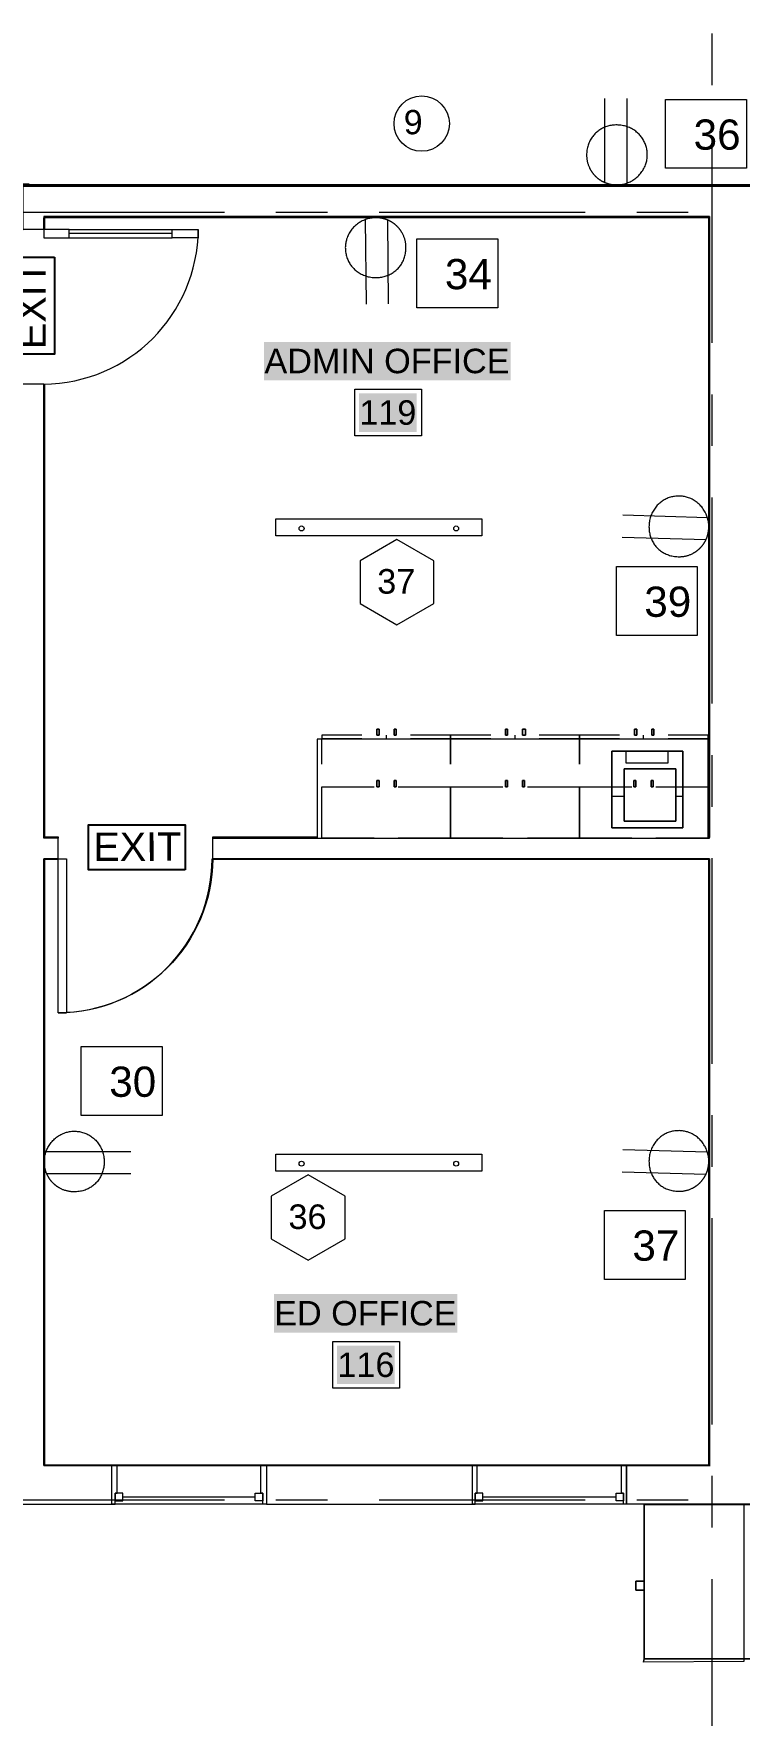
# Model space of a CAD drawing. Header units: inches. Extents: x 0.9 to 36.3, y 0.7 to 23.3.
# Drawn here: x 18.598 to 20.31, y 5.587 to 9.666 of the extents above; entities that cross this region are included whole.
import ezdxf

# ---------------------------------------------------------------- set-up
doc = ezdxf.new("R2010")
doc.units = ezdxf.units.IN
doc.linetypes.add('ACAD_ISO02W100', pattern=[15, 12, -3])
for name, color, linetype, lineweight, true_color in [('Blocks', 7, 'Continuous', 5, 0x9a9c7f), ('Boarder for name', 7, 'Continuous', 5, 0x777777), ('Doors', 7, 'Continuous', 5, 0xf2db9c), ('Lights', 7, 'Continuous', 15, 0xff0a0a), ('Numbering Baseboard Heater', 7, 'Continuous', 0, 0x581317), ('Numbering Lights', 1, 'Continuous', 15, 0xff0000), ('PDF_Geometry', 7, 'Continuous', 9, 0x777777)]:
    doc.layers.add(name, color=color, linetype=linetype, lineweight=lineweight, true_color=true_color)
doc.layers.add('EXIT', color=10, linetype='Continuous')
doc.layers.add('PDF_Text', color=7, linetype='Continuous')
doc.layers.add('Numbering receptecles', color=170, linetype='Continuous', lineweight=15)
doc.layers.add('Receptacles', color=170, linetype='Continuous', lineweight=15)
doc.layers.add('PDF_Solid Fills', color=7, linetype='Continuous', true_color=0xffffff)
doc.styles.add('PDF Arial', font='arial.ttf')
doc.styles.get("Standard").update_dxf_attribs({"font": 'arial.ttf'})

msp = doc.modelspace()

# ---------------------------------------------------------------- linework, layer by layer
at = {"layer": 'Blocks', "linetype": 'ByBlock'}
for points in [[(19.2859, 7.7147), (20.2342, 7.7147), (20.2342, 7.9547), (19.2859, 7.9547)], [(19.4309, 7.9647), (19.4309, 7.9797), (19.4359, 7.9797), (19.4359, 7.9647), (19.4359, 7.9797), (19.4309, 7.9797), (19.4309, 7.9647), (19.4309, 7.9747)], [(19.4359, 7.9647), (19.4359, 7.9747)], [(19.4775, 7.9797), (19.4775, 7.9647), (19.4725, 7.9647), (19.4775, 7.9647), (19.4775, 7.9747), (19.4775, 7.9647), (19.4725, 7.9647), (19.4775, 7.9647), (19.4775, 7.9797), (19.4725, 7.9797), (19.4725, 7.9647), (19.4725, 7.9797)], [(19.4725, 7.9747), (19.4725, 7.9647)], [(19.7425, 7.9647), (19.7425, 7.9797), (19.7475, 7.9797), (19.7475, 7.9647), (19.7475, 7.9797), (19.7425, 7.9797), (19.7425, 7.9647), (19.7425, 7.9747)], [(19.7475, 7.9647), (19.7475, 7.9747)], [(19.7909, 7.9797), (19.7909, 7.9647), (19.7842, 7.9647), (19.7909, 7.9647), (19.7909, 7.9747), (19.7909, 7.9647), (19.7842, 7.9647), (19.7909, 7.9647), (19.7909, 7.9797), (19.7842, 7.9797), (19.7842, 7.9647), (19.7842, 7.9797)], [(19.7842, 7.9747), (19.7842, 7.9647)], [(20.0559, 7.9647), (20.0559, 7.9797), (20.0609, 7.9797), (20.0609, 7.9647), (20.0609, 7.9797), (20.0559, 7.9797), (20.0559, 7.9647), (20.0559, 7.9747)], [(20.0609, 7.9647), (20.0609, 7.9747)], [(20.1025, 7.9797), (20.1025, 7.9647), (20.0975, 7.9647), (20.1025, 7.9647), (20.1025, 7.9747), (20.1025, 7.9647), (20.0975, 7.9647), (20.1025, 7.9647), (20.1025, 7.9797), (20.0975, 7.9797), (20.0975, 7.9647), (20.0975, 7.9797)], [(20.0975, 7.9747), (20.0975, 7.9647)], [(20.0009, 7.7397), (20.1725, 7.7397), (20.1725, 7.9263), (20.0009, 7.9263)], [(20.1725, 7.9263), (20.1725, 7.8347), (20.1725, 7.7397), (20.1725, 7.8347)], [(20.0309, 7.7564), (20.1558, 7.7564), (20.1558, 7.883), (20.0309, 7.883)], [(19.4309, 7.8397), (19.4309, 7.8547), (19.4359, 7.8547), (19.4359, 7.8397), (19.4359, 7.8547), (19.4309, 7.8547), (19.4309, 7.8397), (19.4309, 7.8497)], [(19.4359, 7.8397), (19.4359, 7.8497)], [(19.4725, 7.8397), (19.4725, 7.8547), (19.4775, 7.8547), (19.4775, 7.8397), (19.4775, 7.8547), (19.4725, 7.8547), (19.4725, 7.8397), (19.4725, 7.8497)], [(19.4775, 7.8397), (19.4775, 7.8497)], [(19.7425, 7.8397), (19.7425, 7.8547), (19.7475, 7.8547), (19.7475, 7.8397), (19.7475, 7.8547), (19.7425, 7.8547), (19.7425, 7.8397), (19.7425, 7.8497)], [(19.7475, 7.8397), (19.7475, 7.8497)], [(19.7842, 7.8397), (19.7842, 7.8547), (19.7892, 7.8547), (19.7892, 7.8397), (19.7892, 7.8547), (19.7842, 7.8547), (19.7842, 7.8397), (19.7842, 7.8497)], [(19.7892, 7.8397), (19.7892, 7.8497)], [(20.0009, 7.8163), (20.0009, 7.8347), (20.0009, 7.843), (20.0009, 7.8347)], [(20.0542, 7.8397), (20.0542, 7.8547), (20.0592, 7.8547), (20.0592, 7.8397), (20.0592, 7.8547), (20.0542, 7.8547), (20.0542, 7.8397), (20.0542, 7.8497)], [(20.0592, 7.8397), (20.0592, 7.8497)], [(20.0958, 7.8397), (20.0958, 7.8547), (20.1008, 7.8547), (20.1008, 7.8397), (20.1008, 7.8547), (20.0958, 7.8547), (20.0958, 7.8397), (20.0958, 7.8497)], [(20.1008, 7.8397), (20.1008, 7.8497)], [(20.1725, 7.8163), (20.1725, 7.8347), (20.1725, 7.843), (20.1725, 7.8347)]]:
    msp.add_lwpolyline(points, close=True, dxfattribs=at)
for points in [[(19.3942, 7.9647), (19.2975, 7.9647), (19.2975, 7.9563)], [(19.2975, 7.8947), (19.2975, 7.9563), (19.3942, 7.9563)], [(19.4309, 7.9647), (19.4359, 7.9647), (19.4309, 7.9647)], [(19.4309, 7.9647), (19.4359, 7.9647), (19.4309, 7.9647)], [(19.4542, 7.9563), (19.4542, 7.9647)], [(19.7075, 7.9647), (19.6092, 7.9647), (19.6092, 7.9563), (19.6092, 7.9647), (19.5125, 7.9647)], [(19.5125, 7.9563), (19.6092, 7.9563), (19.6092, 7.8947), (19.6092, 7.9563), (19.7075, 7.9563)], [(19.7425, 7.9647), (19.7475, 7.9647), (19.7425, 7.9647)], [(19.7425, 7.9647), (19.7475, 7.9647), (19.7425, 7.9647)], [(19.7659, 7.9563), (19.7659, 7.9647)], [(20.0192, 7.9647), (19.9225, 7.9647), (19.9225, 7.9563), (19.9225, 7.9647), (19.8242, 7.9647)], [(19.8242, 7.9563), (19.9225, 7.9563), (19.9225, 7.8947), (19.9225, 7.9563), (20.0192, 7.9563)], [(20.0559, 7.9647), (20.0609, 7.9647), (20.0559, 7.9647)], [(20.0559, 7.9647), (20.0609, 7.9647), (20.0559, 7.9647)], [(20.0775, 7.9563), (20.0775, 7.9647)], [(20.2342, 7.9563), (20.2342, 7.9647), (20.1375, 7.9647)], [(20.1375, 7.9563), (20.2342, 7.9563), (20.2342, 7.8947)], [(20.1725, 7.8363), (20.1725, 7.8413), (20.1725, 7.843), (20.1725, 7.8463), (20.1725, 7.8863), (20.1725, 7.9263), (20.0009, 7.9263), (20.0858, 7.9263), (20.1725, 7.9263), (20.1725, 7.918), (20.1725, 7.908), (20.1725, 7.898), (20.1725, 7.8863), (20.1725, 7.863), (20.1725, 7.838), (20.1725, 7.8163), (20.1725, 7.778), (20.1725, 7.7397), (20.1725, 7.7564), (20.1725, 7.7397), (20.0009, 7.7397), (20.1725, 7.7397), (20.0009, 7.7397), (20.0009, 7.7564), (20.0009, 7.7397), (20.0009, 7.778), (20.0009, 7.8163), (20.0009, 7.838), (20.0009, 7.863), (20.0009, 7.8863), (20.0009, 7.898), (20.0009, 7.908), (20.0009, 7.918), (20.0009, 7.9263), (20.0009, 7.8963), (20.0009, 7.8947), (20.0009, 7.893), (20.0009, 7.8913), (20.0009, 7.8897), (20.0009, 7.8863), (20.0009, 7.823), (20.0009, 7.758), (20.0009, 7.823), (20.0009, 7.8863), (20.0009, 7.8897), (20.0009, 7.8913), (20.0009, 7.893), (20.0009, 7.8947), (20.0009, 7.8963), (20.0009, 7.9263), (20.0359, 7.9263), (20.0609, 7.9263), (20.0858, 7.9263), (20.1108, 7.9263), (20.1358, 7.9263), (20.1725, 7.9263), (20.1725, 7.8963), (20.1725, 7.8947), (20.1725, 7.893), (20.1725, 7.8913), (20.1725, 7.8897), (20.1725, 7.8863), (20.1725, 7.823), (20.1725, 7.758), (20.1725, 7.823), (20.1725, 7.8863), (20.1725, 7.8897), (20.1725, 7.8913), (20.1725, 7.893), (20.1725, 7.8947), (20.1725, 7.8963), (20.1725, 7.9263), (20.1375, 7.9263), (20.1125, 7.9263), (20.0858, 7.9263), (20.0592, 7.9263), (20.0342, 7.9263), (20.0342, 7.918), (20.0342, 7.908), (20.0342, 7.898), (20.1375, 7.898), (20.1375, 7.908), (20.1375, 7.918), (20.1375, 7.9263), (20.0342, 7.9263), (20.0009, 7.9263), (20.0009, 7.8347), (20.0009, 7.7397), (20.0009, 7.8347), (20.0009, 7.9263), (20.0009, 7.8863), (20.0009, 7.8463), (20.0009, 7.843), (20.0009, 7.8413), (20.0009, 7.8363)], [(20.0009, 7.9263), (20.0342, 7.9263), (20.0342, 7.918), (20.0342, 7.908), (20.0342, 7.898), (20.1375, 7.898), (20.1375, 7.908), (20.1375, 7.918), (20.1375, 7.9263), (20.1725, 7.9263)], [(20.0342, 7.9263), (20.1375, 7.9263), (20.0342, 7.9263)], [(20.1125, 7.9263), (20.0858, 7.9263), (20.0592, 7.9263)], [(20.0309, 7.8163), (20.0309, 7.848), (20.0309, 7.883), (20.1558, 7.883), (20.1558, 7.848), (20.1558, 7.8163), (20.1558, 7.7863), (20.1558, 7.7564), (20.0309, 7.7564), (20.0309, 7.7863), (20.0309, 7.8163), (20.0009, 7.8163)], [(19.4242, 7.7147), (19.2975, 7.7147), (19.2975, 7.8397), (19.4242, 7.8397)], [(19.4309, 7.8397), (19.4359, 7.8397), (19.4309, 7.8397)], [(19.4309, 7.8397), (19.4359, 7.8397), (19.4309, 7.8397)], [(19.4725, 7.8397), (19.4775, 7.8397), (19.4725, 7.8397)], [(19.4725, 7.8397), (19.4775, 7.8397), (19.4725, 7.8397)], [(19.4825, 7.8397), (19.6092, 7.8397), (19.6092, 7.7147), (19.4825, 7.7147)], [(19.7359, 7.7147), (19.6092, 7.7147), (19.6092, 7.8397), (19.7359, 7.8397)], [(19.7425, 7.8397), (19.7475, 7.8397), (19.7425, 7.8397)], [(19.7425, 7.8397), (19.7475, 7.8397), (19.7425, 7.8397)], [(19.7842, 7.8397), (19.7892, 7.8397), (19.7842, 7.8397)], [(19.7842, 7.8397), (19.7892, 7.8397), (19.7842, 7.8397)], [(19.7959, 7.8397), (19.9225, 7.8397), (19.9225, 7.7147), (19.7959, 7.7147)], [(20.0492, 7.7147), (19.9225, 7.7147), (19.9225, 7.8397), (20.0492, 7.8397)], [(20.0542, 7.8397), (20.0592, 7.8397), (20.0542, 7.8397)], [(20.0542, 7.8397), (20.0592, 7.8397), (20.0542, 7.8397)], [(20.0958, 7.8397), (20.1008, 7.8397), (20.0958, 7.8397)], [(20.0958, 7.8397), (20.1008, 7.8397), (20.0958, 7.8397)], [(20.1075, 7.8397), (20.2342, 7.8397), (20.2342, 7.7147), (20.1075, 7.7147)], [(20.1725, 7.8163), (20.1558, 7.8163)], [(19.3942, 7.7147), (19.2975, 7.7147), (19.2975, 7.7764)], [(19.7075, 7.7147), (19.6092, 7.7147), (19.6092, 7.7764), (19.6092, 7.7147), (19.5125, 7.7147)], [(20.0192, 7.7147), (19.9225, 7.7147), (19.9225, 7.7764), (19.9225, 7.7147), (19.8242, 7.7147)]]:
    msp.add_lwpolyline(points, dxfattribs=at)
at = {"layer": 'Boarder for name', "linetype": 'ByBlock'}
for points in [[(19.3772, 8.8037), (19.5388, 8.8037), (19.5388, 8.6904), (19.3772, 8.6904)], [(19.3242, 6.4941), (19.4858, 6.4941), (19.4858, 6.3808), (19.3242, 6.3808)]]:
    msp.add_lwpolyline(points, close=True, dxfattribs=at)
at = {"layer": 'Doors', "linetype": 'ByBlock'}
for p, q in [((18.6576, 7.6647), (18.6776, 7.6647)), ((18.6576, 7.2914), (18.6576, 7.6647)), ((18.6776, 7.6647), (18.6776, 7.2914)), ((18.6776, 7.2914), (18.6576, 7.2914))]:
    msp.add_line(p, q, dxfattribs=at)
for points in [[(18.6226, 9.1713), (18.6842, 9.1713), (18.6842, 9.1913), (18.6226, 9.1913)], [(18.9976, 9.1713), (18.9342, 9.1713), (18.9342, 9.1913), (18.9976, 9.1913)]]:
    msp.add_lwpolyline(points, close=True, dxfattribs=at)
for points in [[(18.6842, 9.1913), (18.9342, 9.1913)], [(18.9342, 9.1813), (18.6842, 9.1813)], [(18.6842, 9.1713), (18.9342, 9.1713)]]:
    msp.add_lwpolyline(points, dxfattribs=at)
for centre, radius, start, end in [((18.6198, 9.1941), 0.3778, 270.4236, 359.5764), ((18.6576, 7.6647), 0.3733, 270.1108, 0)]:
    msp.add_arc(centre, radius, start, end, dxfattribs=at)
at = {"layer": 'EXIT', "linetype": 'ByBlock', "ltscale": 0.001}
for points in [[(18.6487, 9.1239), (18.6487, 8.8891), (18.5401, 8.8892), (18.5401, 9.124)], [(18.9659, 7.6384), (18.7311, 7.6384), (18.7313, 7.747), (18.9661, 7.747)]]:
    msp.add_lwpolyline(points, close=True, dxfattribs=at)
at = {"layer": 'Lights', "linetype": 'ByBlock'}
for points in [[(19.6856, 8.448), (19.1856, 8.448), (19.1856, 8.4897), (19.6856, 8.4897)], [(19.6856, 6.9073), (19.1856, 6.9073), (19.1856, 6.9489), (19.6856, 6.9489)]]:
    msp.add_lwpolyline(points, close=True, dxfattribs=at)
for centre in [(19.2481, 8.4662), (19.6231, 8.4662), (19.2481, 6.9255), (19.6231, 6.9255)]:
    msp.add_circle(centre, 0.006, dxfattribs=at)
at = {"layer": 'Numbering Baseboard Heater', "linetype": 'ByBlock', "ltscale": 0.001}
msp.add_circle((19.5395, 9.4481), 0.0671, dxfattribs=at)
at = {"layer": 'Numbering Lights', "linetype": 'ByBlock', "ltscale": 0.001}
for points in [[(19.4794, 8.439), (19.3899, 8.3874), (19.3899, 8.2841), (19.4794, 8.2325), (19.5688, 8.2841), (19.5688, 8.3874)], [(19.2641, 6.898), (19.1746, 6.8464), (19.1746, 6.7431), (19.2641, 6.6915), (19.3535, 6.7431), (19.3535, 6.8464)]]:
    msp.add_lwpolyline(points, close=True, dxfattribs=at)
at = {"layer": 'Numbering receptecles', "linetype": 'ByBlock', "ltscale": 0.001}
for points in [[(19.5278, 9.1685), (19.7238, 9.1685), (19.7238, 9.0012), (19.5278, 9.0012)], [(20.0116, 8.3738), (20.2076, 8.3738), (20.2076, 8.2066), (20.0116, 8.2066)], [(18.7137, 7.2096), (18.9097, 7.2096), (18.9097, 7.0424), (18.7137, 7.0424)], [(19.9827, 6.8122), (20.1787, 6.8122), (20.1787, 6.6449), (19.9827, 6.6449)]]:
    msp.add_lwpolyline(points, close=True, dxfattribs=at)
at = {"layer": 'PDF_Geometry', "linetype": 'ByBlock'}
for points in [[(20.2442, 9.5413), (20.2442, 9.6663)], [(20.2442, 8.9163), (20.2442, 9.4163)], [(18.5709, 9.298), (18.5709, 9.1913), (18.5726, 9.1913), (18.5726, 9.2963), (20.3075, 9.2963), (20.7492, 9.2963), (20.7492, 9.298), (20.7492, 9.2996), (20.3075, 9.2996), (18.5876, 9.2996), (18.5876, 9.3013), (18.5692, 9.3013), (18.5692, 9.2863), (18.5709, 9.2863), (18.5692, 9.2863), (18.5692, 9.3013), (18.5876, 9.3013), (18.5876, 9.298), (18.5709, 9.298), (18.5709, 9.2863), (18.5709, 9.1913), (18.5709, 9.2196)], [(18.5726, 9.298), (20.3075, 9.298), (18.5876, 9.298)], [(20.3142, 6.0998), (20.0359, 6.0998), (20.0359, 6.1931), (20.2375, 6.1931), (20.2375, 7.6647), (19.0326, 7.6647), (19.0326, 7.7147), (20.2375, 7.7147), (20.2375, 9.223), (18.6226, 9.223), (18.6226, 9.1913), (18.5726, 9.1913), (18.5726, 9.2663), (18.5726, 9.2963), (18.6226, 9.2963), (20.3075, 9.2963), (20.7492, 9.2963), (20.7492, 9.2663), (20.7492, 9.223), (20.5625, 9.223)], [(20.3075, 9.298), (20.7492, 9.298), (20.3075, 9.298)], [(18.5609, 9.233), (19.0609, 9.233)], [(20.2142, 9.223), (18.6226, 9.223)], [(18.6242, 9.1913), (18.6242, 9.2213), (18.6242, 9.1913), (18.6226, 9.1913), (18.6226, 9.2196)], [(20.2375, 7.7147), (20.2375, 9.223), (20.2375, 7.7164), (20.2342, 7.7164), (20.2375, 7.7164), (20.2358, 7.7164), (20.2358, 7.718), (20.2358, 9.2196), (18.6242, 9.2196), (18.6242, 9.2213), (20.2375, 9.2213), (18.6242, 9.2213), (18.6242, 9.2196), (18.6242, 9.1913), (18.6242, 9.2213)], [(19.1859, 9.233), (19.3109, 9.233)], [(19.4359, 9.233), (19.9359, 9.233)], [(20.0609, 9.233), (20.1858, 9.233)], [(20.2375, 9.2213), (20.2375, 7.7164), (20.2358, 7.7164), (20.2358, 7.718), (20.2342, 7.718)], [(18.6242, 9.1913), (18.6242, 9.1913)], [(17.9543, 6.0998), (18.7876, 6.0998), (18.7876, 6.1931), (18.6226, 6.1931), (18.6226, 7.3364), (18.6226, 7.6647), (18.6576, 7.6647), (18.6576, 7.7147), (18.6226, 7.7147), (18.6226, 8.668), (18.6226, 8.8163), (18.5726, 8.8163)], [(18.6242, 7.7164), (18.6242, 8.668), (18.6242, 7.718), (18.6576, 7.718), (18.6576, 7.7164), (18.6576, 7.7147), (18.6226, 7.7147), (18.6226, 8.668), (18.6226, 8.8163), (18.6242, 8.8163), (18.6242, 8.668), (18.6242, 8.8163), (18.6242, 8.668), (18.6242, 7.7147)], [(18.6242, 8.8163), (18.6242, 8.8163)], [(20.2442, 8.6663), (20.2442, 8.7913)], [(20.2442, 8.0413), (20.2442, 8.5413)], [(20.2442, 7.7913), (20.2442, 7.9163)], [(20.2342, 7.7764), (20.2342, 7.7147), (20.1375, 7.7147)], [(18.6226, 7.7147), (18.6226, 7.7164), (18.6576, 7.7164), (18.6242, 7.7164), (18.6576, 7.7164)], [(19.0326, 7.7147), (19.0326, 7.7164), (19.0326, 7.718), (19.2859, 7.718)], [(18.6226, 7.6647), (18.6226, 7.6647)], [(18.6226, 7.6647), (18.6226, 7.3364), (18.6226, 6.1931), (20.2392, 6.1931)], [(18.6576, 7.6647), (18.6576, 7.6647)], [(18.6576, 7.6647), (18.6776, 7.6647)], [(18.6776, 7.6647), (18.6776, 7.2914)], [(19.0326, 7.6647), (19.0326, 7.6647)], [(20.2375, 7.6647), (19.0326, 7.6647), (20.2375, 7.6647)], [(20.2375, 7.6647), (20.2375, 7.6647)], [(20.2375, 7.6647), (20.2375, 6.1931), (20.2375, 7.6647)], [(20.2442, 7.168), (20.2442, 7.6664)], [(18.6576, 7.2914), (18.6776, 7.2914)], [(20.2442, 6.9181), (20.2442, 7.043)], [(20.2442, 6.2931), (20.2442, 6.7931)], [(18.7876, 6.0998), (18.7959, 6.0998), (18.7959, 6.1264), (18.8009, 6.1264), (18.8009, 6.1931), (18.7876, 6.1931)], [(20.1242, 6.1931), (19.0276, 6.1931)], [(19.1626, 6.0998), (19.1542, 6.0998), (19.1542, 6.1264), (19.1492, 6.1264), (19.1492, 6.1931), (19.1626, 6.1931)], [(19.6625, 6.0998), (19.6692, 6.0998), (19.6692, 6.1264), (19.6742, 6.1264), (19.6742, 6.1931), (19.6625, 6.1931)], [(20.0359, 6.0998), (20.0292, 6.0998), (20.0292, 6.1264), (20.0242, 6.1264), (20.0242, 6.1931), (20.0359, 6.1931)], [(20.2442, 6.0431), (20.2442, 6.1681)], [(18.5609, 6.1098), (19.0609, 6.1098)], [(19.1359, 6.1164), (18.8142, 6.1164)], [(19.1859, 6.1098), (19.3109, 6.1098)], [(19.4359, 6.1098), (19.9359, 6.1098)], [(20.0109, 6.1164), (19.6875, 6.1164)], [(20.0609, 6.1098), (20.1858, 6.1098)], [(20.3208, 6.0981), (20.3208, 5.7248), (20.3208, 5.7181), (20.0775, 5.7164)], [(20.5375, 6.0981), (20.5375, 6.0998), (20.5625, 6.0998), (20.3292, 6.0998), (20.3208, 6.0998), (20.3142, 6.0998), (20.0792, 6.0998), (20.1042, 6.0998), (20.3208, 6.0998), (20.5375, 6.0998)], [(20.0792, 6.0981), (20.0792, 6.0981)], [(20.0792, 5.7248), (20.0792, 6.0981), (20.0792, 5.9131)], [(20.1042, 6.0998), (20.1042, 6.0981)], [(20.2442, 5.4181), (20.2442, 5.9181)], [(20.0792, 5.9131), (20.0592, 5.9131), (20.0792, 5.9131)], [(20.0792, 5.8914), (20.0592, 5.8914), (20.0792, 5.8914)], [(20.0792, 5.8914), (20.0792, 5.7248)], [(20.0792, 5.7248), (20.0792, 5.7248)]]:
    msp.add_lwpolyline(points, dxfattribs=at)
for points in [[(19.2859, 7.7164), (19.0326, 7.7164)], [(18.6576, 7.6647), (18.6242, 7.6647)], [(18.6242, 6.1947), (20.2358, 6.1947), (20.2358, 7.663), (20.2375, 7.663), (20.2375, 7.6647), (20.2375, 6.1931), (18.6242, 6.1931), (18.6242, 7.3364)], [(20.2375, 7.6647), (20.2375, 7.663), (20.2358, 7.663), (19.0326, 7.663), (19.0326, 7.6647)], [(19.1626, 6.1931), (19.1626, 6.0998), (18.7876, 6.0998), (18.7876, 6.1931)], [(19.6625, 6.1931), (19.1626, 6.1931), (19.1626, 6.0998), (19.6625, 6.0998)], [(20.0359, 6.1931), (20.0359, 6.0998), (19.6625, 6.0998), (19.6625, 6.1931)], [(18.8142, 6.1081), (18.8142, 6.1264), (18.7959, 6.1264), (18.7959, 6.1081)], [(19.1359, 6.1081), (19.1359, 6.1264), (19.1542, 6.1264), (19.1542, 6.1081)], [(19.6875, 6.1081), (19.6875, 6.1264), (19.6692, 6.1264), (19.6692, 6.1081)], [(20.0109, 6.1081), (20.0109, 6.1264), (20.0292, 6.1264), (20.0292, 6.1081)], [(20.5625, 6.0981), (20.5375, 6.0981), (20.3208, 6.0981), (20.1042, 6.0981), (20.0792, 6.0981), (20.0792, 6.0998), (20.3208, 6.0998), (20.5625, 6.0998)], [(20.0592, 5.8914), (20.0592, 5.9131)], [(20.0792, 5.8914), (20.0792, 5.9131)], [(20.0792, 5.7248), (20.0775, 5.7181), (20.0775, 5.7164), (20.0792, 5.7248), (20.3208, 5.7248), (20.5625, 5.7248), (20.3208, 5.7248)]]:
    msp.add_lwpolyline(points, close=True, dxfattribs=at)
msp.add_lwpolyline([(19.0326, 7.6647, -0.413474), (18.6576, 7.2914), (18.6576, 7.6647), (18.6226, 7.6647), (18.6576, 7.6647), (18.6576, 7.663), (18.6242, 7.663), (18.6242, 7.3364), (18.6242, 7.6647), (18.6242, 7.3364), (18.6242, 6.1931)], format="xyb", dxfattribs=at)
at = {"layer": 'PDF_Solid Fills', "linetype": 'ByBlock', "transparency": 33554559}
for points in [[(19.1572, 8.8254), (19.7555, 8.8254), (19.1572, 8.9187), (19.7555, 8.9187)], [(19.3872, 8.7004), (19.5272, 8.7004), (19.3872, 8.7937), (19.5272, 8.7937)], [(19.1808, 6.5158), (19.6258, 6.5158), (19.1808, 6.6091), (19.6258, 6.6091)], [(19.3342, 6.3908), (19.4742, 6.3908), (19.3342, 6.4841), (19.4742, 6.4841)]]:
    msp.add_solid(points, dxfattribs=at)
at = {"layer": 'Receptacles', "linetype": 'ByBlock'}
for points in [[(19.983, 9.5089), (19.983, 9.3055)], [(20.0369, 9.5089), (20.0369, 9.3038)], [(19.4052, 9.0101), (19.4033, 9.2152)], [(19.4591, 9.0106), (19.4572, 9.214)], [(20.0273, 8.4989), (20.2324, 8.493)], [(20.0258, 8.445), (20.2291, 8.4392)], [(18.8336, 6.9545), (18.6284, 6.9545)], [(20.0273, 6.9597), (20.2324, 6.9539)], [(18.8336, 6.9006), (18.6301, 6.9006)], [(20.0258, 6.9059), (20.2291, 6.9001)]]:
    msp.add_lwpolyline(points, dxfattribs=at)
msp.add_lwpolyline([(20.1312, 9.5069), (20.3272, 9.5069), (20.3272, 9.3396), (20.1312, 9.3396)], close=True, dxfattribs=at)
for points in [[(20.0121, 9.2996), (19.9925, 9.2995), (19.9745, 9.3069), (19.9606, 9.3207), (19.9468, 9.3345), (19.9394, 9.3526), (19.9395, 9.3722), (19.9395, 9.4136), (19.9706, 9.4447), (20.0121, 9.4447), (20.0535, 9.4447), (20.0867, 9.4136), (20.0867, 9.3722), (20.0867, 9.3328), (20.0535, 9.2996), (20.0121, 9.2996)], [(19.4281, 9.2196), (19.4476, 9.2199), (19.4658, 9.2127), (19.4797, 9.199), (19.4937, 9.1853), (19.5013, 9.1673), (19.5013, 9.1478), (19.5017, 9.1063), (19.4709, 9.075), (19.4295, 9.0746), (19.388, 9.0742), (19.3546, 9.1049), (19.3542, 9.1464), (19.3538, 9.1858), (19.3867, 9.2192), (19.4281, 9.2196)], [(20.2358, 8.468), (20.2354, 8.4485), (20.2275, 8.4306), (20.2133, 8.4172), (20.1991, 8.4038), (20.1808, 8.3969), (20.1613, 8.3976), (20.1198, 8.3988), (20.0896, 8.4308), (20.0908, 8.4722), (20.092, 8.5136), (20.124, 8.5459), (20.1655, 8.5447), (20.2048, 8.5436), (20.237, 8.5095), (20.2358, 8.468)], [(18.6242, 6.9296), (18.6241, 6.9101), (18.6315, 6.892), (18.6454, 6.8782), (18.6592, 6.8644), (18.6772, 6.857), (18.6968, 6.8571), (18.7382, 6.8571), (18.7693, 6.8882), (18.7693, 6.9296), (18.7693, 6.9711), (18.7382, 7.0042), (18.6968, 7.0042), (18.6574, 7.0042), (18.6242, 6.9711), (18.6242, 6.9296)], [(20.2358, 6.9289), (20.2354, 6.9094), (20.2275, 6.8915), (20.2133, 6.8781), (20.1991, 6.8647), (20.1808, 6.8578), (20.1613, 6.8585), (20.1198, 6.8597), (20.0896, 6.8916), (20.0908, 6.933), (20.092, 6.9745), (20.124, 7.0067), (20.1655, 7.0055), (20.2048, 7.0044), (20.237, 6.9703), (20.2358, 6.9289)]]:
    msp.add_rational_spline(points, [1, 0.948448710105, 0.948448710105, 1, 0.948448710105, 0.948448710105, 1, 1, 1, 1, 1, 1, 1, 1, 1, 1], degree=3, knots=[0, 0, 0, 0, 0.79168, 0.79168, 0.79168, 1.583359, 1.583359, 1.583359, 2.583359, 2.583359, 2.583359, 3.583359, 3.583359, 3.583359, 4.583359, 4.583359, 4.583359, 4.583359], dxfattribs=at)

# ---------------------------------------------------------------- texts
at = {"layer": 'EXIT', "linetype": 'ACAD_ISO02W100', "ltscale": 0.01}
for rotation, p in [(90.1366, (18.6275, 8.9009)), (0.1366, (18.743, 7.6596))]:
    msp.add_text('EXIT', height=0.06879, rotation=rotation, dxfattribs=at).set_placement(p)
at = {"layer": 'Numbering Baseboard Heater', "linetype": 'ByBlock', "ltscale": 0.001}
msp.add_text('9', height=0.0589, dxfattribs=at).set_placement((19.4959, 9.4222))
at = {"layer": 'Numbering Lights', "linetype": 'ByBlock', "ltscale": 0.001}
for s, p in [('37', (19.4315, 8.308)), ('36', (19.2162, 6.767))]:
    msp.add_text(s, height=0.05956, dxfattribs=at).set_placement(p)
at = {"layer": 'Numbering receptecles', "linetype": 'ByBlock', "ltscale": 0.001}
for s, p in [('34', (19.5957, 9.0464)), ('39', (20.0794, 8.2518)), ('30', (18.7816, 7.0876)), ('37', (20.0505, 6.6901))]:
    msp.add_text(s, height=0.0733, dxfattribs=at).set_placement(p)
at = {"layer": 'PDF_Text', "linetype": 'ByBlock', "attachment_point": 4, "style": 'PDF Arial'}
for s, insert, char_height in [('ADMIN OFFICE', (19.158, 8.8719), 0.059386), ('119', (19.388, 8.7469), 0.05939), ('ED OFFICE', (19.1816, 6.5623), 0.05939), ('116', (19.335, 6.4373), 0.05939)]:
    msp.add_mtext(s, dxfattribs=dict(at, insert=insert, char_height=char_height))
at = {"layer": 'Receptacles', "linetype": 'ByBlock'}
msp.add_text('36', height=0.0733, dxfattribs=at).set_placement((20.199, 9.3848))

doc.saveas('drawing.dxf')
